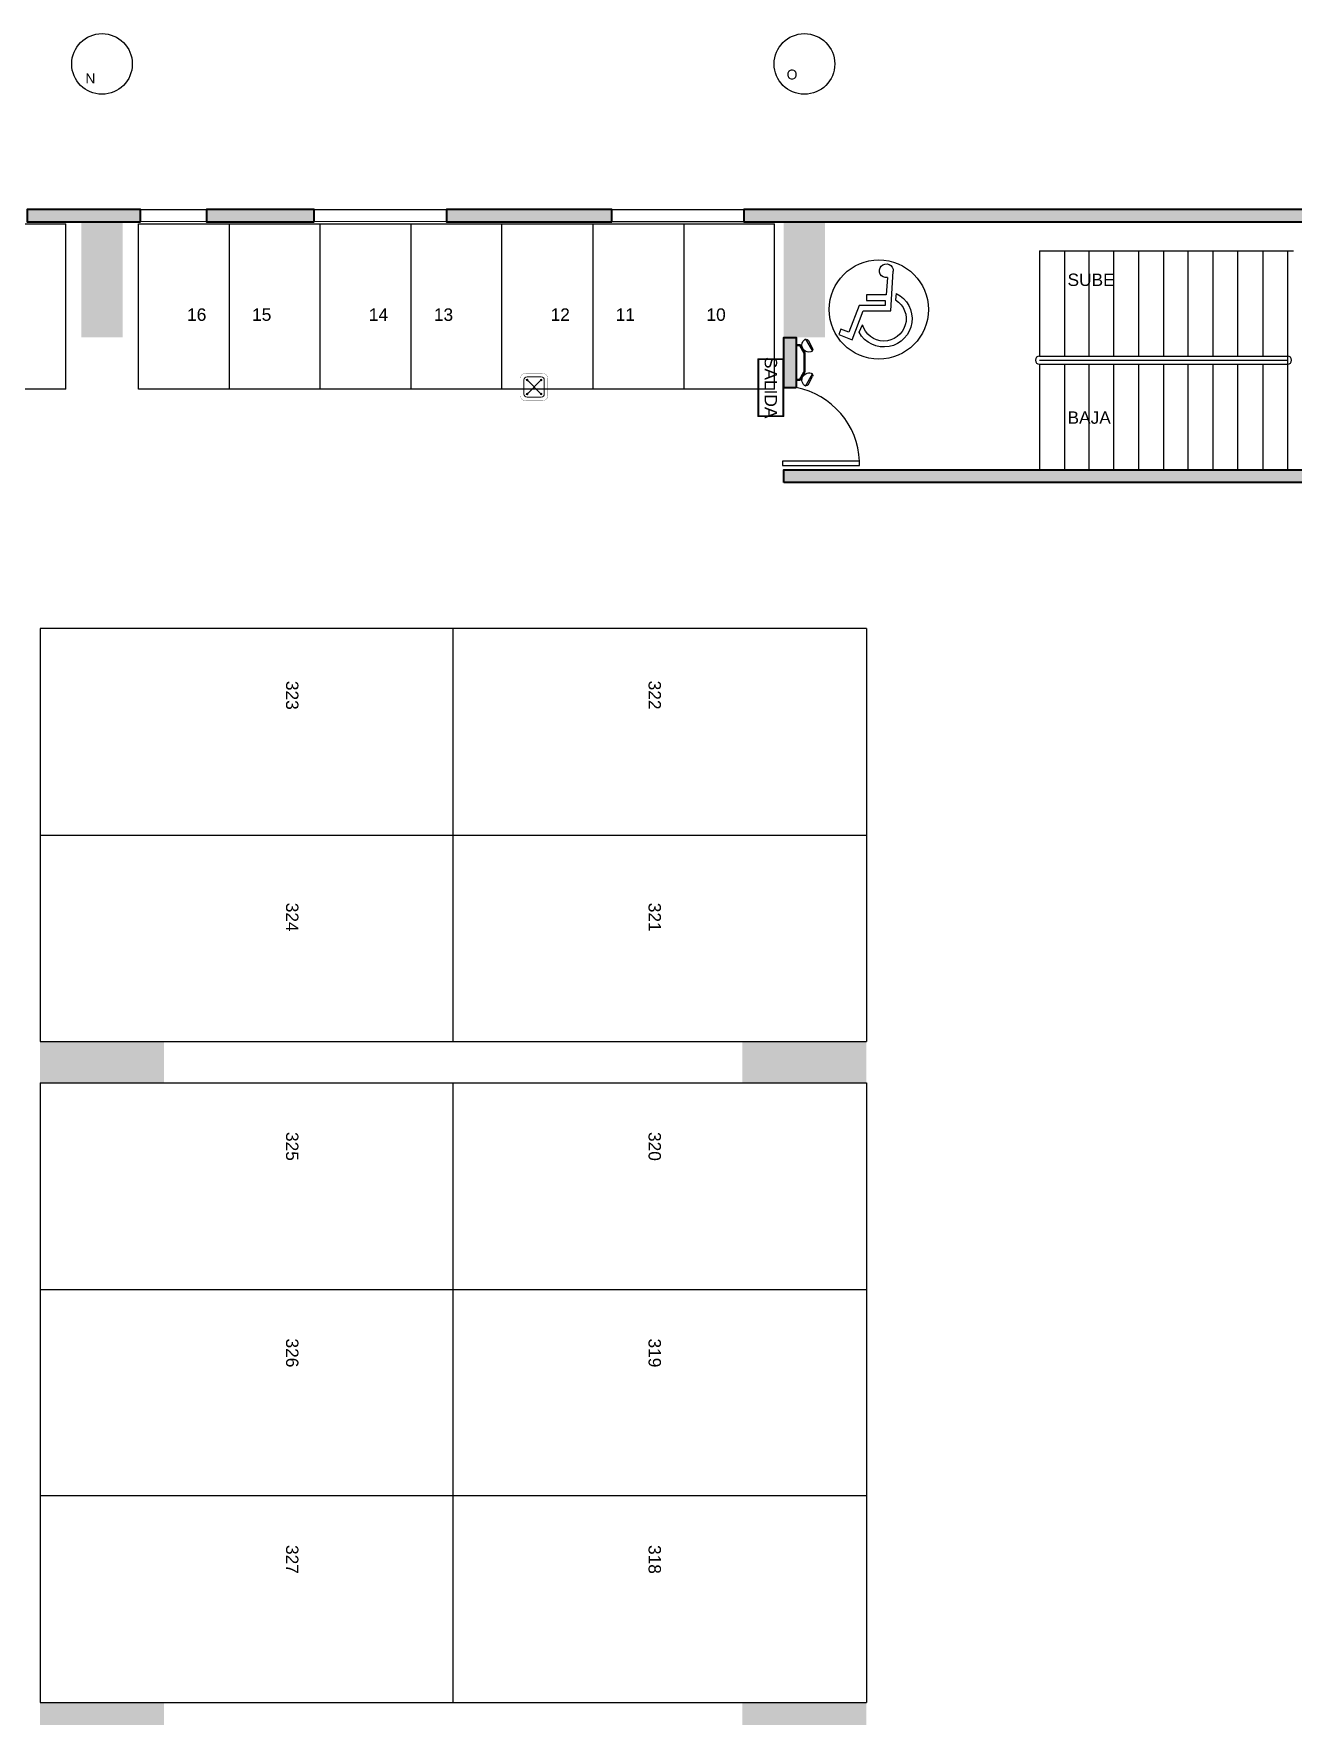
# Model space of a CAD drawing. Header units: millimetres. Extents: x -967 to 876, y -355 to 681.
# Drawn here: x -57.51 to -42.27, y -303.95 to -283.58 of the extents above; entities that cross this region are included whole.
import ezdxf
from ezdxf.lldxf.tags import DXFTag

# ---------------------------------------------------------------- set-up
doc = ezdxf.new("R2010")
doc.units = ezdxf.units.MM
doc.linetypes.add('LÍNEAS_OCULTASX2', pattern=[0.75, 0.5, -0.25])
doc.layers.add('-auxiliar', color=190, linetype='Continuous', plot=False)
for name, color, linetype in [('-CN-GYD-ILUMINACION-EM', 1, 'Continuous'), ('-CN-GYD-TEXTOS', 7, 'Continuous'), ('-parquead', 8, 'Continuous'), ('A-HATCH CONCRETO', 8, 'Continuous'), ('AREA PARQUEO', 8, 'Continuous'), ('GG_PISO 3', 8, 'Continuous'), ('JCA_HATCH 254', 252, 'Continuous'), ('LUMINARIA DE EMERGENCIA', 1, 'Continuous'), ('TEXTO 3', 3, 'Continuous'), ('Textos-espacios', 8, 'Continuous')]:
    doc.layers.add(name, color=color, linetype=linetype)
for name, color, linetype, lineweight in [('-CN-GYD-TUBERÍA TOMACORRIENTE', 5, 'Continuous', 5), ('-CN-GYD-TUBERÍA TOMACORRIENTE PVC', 86, 'Continuous', 18), ('L', 7, 'Continuous', 15), ('Muro', 9, 'Continuous', 40), ('Vidrio', 8, 'Continuous', 30)]:
    doc.layers.add(name, color=color, linetype=linetype, lineweight=lineweight)
doc.styles.add('GYD', font='arial.ttf', dxfattribs={"height": 2.5})
doc.styles.get("Standard").update_dxf_attribs({"font": 'arial.ttf'})
doc.styles.add('style2', font='arial.ttf', dxfattribs={"width": 1.5})
tags = doc.linetypes.add('AiX_LINE', pattern='A,0.5,-0.2,["AiX",Standard,S=0.1,R=0,X=-0.1,Y=-0.05],-0.25', length=0.95).pattern_tags.tags
tags[6] = DXFTag(74, 10)
pattern_1 = [(0, (0, 0), (0, 6.985), [5.08, -1.905]), (90, (0, 0), (-6.985, 4e-16), [5.08, -1.905])]

# ---------------------------------------------------------------- blocks, each defined once
blk = doc.blocks.new('Caja de paso')
at = {"layer": '-CN-GYD-TUBERÍA TOMACORRIENTE PVC', "const_width": 0.00173}
blk.add_lwpolyline([(-0.111, 0.067), (-0.111, -0.067, 0.414214), (-0.067, -0.111), (0.067, -0.111, 0.414214), (0.111, -0.067), (0.111, 0.067, 0.414214), (0.067, 0.111), (-0.067, 0.111, 0.414214)], format="xyb", close=True, dxfattribs=at)
at = {"layer": '-CN-GYD-TUBERÍA TOMACORRIENTE PVC'}
blk.add_lwpolyline([(-0.057, -0.082), (0.057, -0.082, 0.414214), (0.082, -0.057), (0.082, 0.057, 0.414214), (0.057, 0.082), (-0.057, 0.082, 0.414214), (-0.082, 0.057), (-0.082, -0.057, 0.414214)], format="xyb", close=True, dxfattribs=at)
at = {"layer": '-CN-GYD-TUBERÍA TOMACORRIENTE PVC', "linetype": 'LÍNEAS_OCULTASX2'}
for points in [[(-0.057, 0.057), (0.057, -0.057)], [(0.057, 0.057), (-0.057, -0.057)]]:
    blk.add_lwpolyline(points, dxfattribs=at)
at = {"layer": '-CN-GYD-TUBERÍA TOMACORRIENTE PVC'}
for centre in [(-0.057, 0.057), (0.057, 0.057), (-0.057, -0.057), (0.057, -0.057)]:
    blk.add_circle(centre, 0.00665, dxfattribs=at)
blk = doc.blocks.new('*U114')
at = {"layer": '-CN-GYD-ILUMINACION-EM', "ltscale": 0.3}
for p, q in [((-145, 270), (-200, 170)), ((-114, 285), (-197, 136)), ((-119, 277), (-119, 277)), ((-193, 144), (-193, 144)), ((-145, -270), (-200, -170)), ((-114, -285), (-197, -136)), ((-193, -144), (-193, -144)), ((-119, -277), (-119, -277))]:
    blk.add_line(p, q, dxfattribs=at)
at = {"layer": '-CN-GYD-ILUMINACION-EM'}
for p, q in [((0, 217), (-46, 217)), ((0, 207), (-40, 207)), ((0, -217), (0, 217)), ((-104, 116), (-104, -116)), ((-94, 114), (-94, -114)), ((-46, -217), (0, -217)), ((-40, -207), (0, -207))]:
    blk.add_line(p, q, dxfattribs=at)
for points in [[(-46, 217), (-104, 116)], [(-40, 207), (-94, 114)], [(-56, 199), (-70, 208)], [(-96, 130), (-110, 138)], [(-96, -130), (-110, -138)], [(-46, -217), (-104, -116)], [(-40, -207), (-94, -114)], [(-56, -199), (-70, -208)]]:
    blk.add_lwpolyline(points, dxfattribs=at)
at = {"layer": '-CN-GYD-ILUMINACION-EM', "ltscale": 0.3}
for centre, radius, start, end in [((-156, 211), 85.5, 240.9715, 60.9715), ((-128, 260), 19.1, 60.9715, 150.9715), ((-183, 161), 19.1, 150.9715, 240.9715), ((-183, -161), 19.1, 119.0285, 209.0285), ((-156, -211), 85.5, 299.0285, 119.0285), ((-128, -260), 19.1, 209.0285, 299.0285)]:
    blk.add_arc(centre, radius, start, end, dxfattribs=at)
at = {"layer": '-CN-GYD-TEXTOS', "style": 'GYD'}
blk.add_attdef('5', (-68, -406), '', height=125, rotation=90, dxfattribs=at)
blk = doc.blocks.new('Salida_3.8W')
h = blk.add_hatch()
h.set_pattern_fill('ANGLE', color=256)
h.set_pattern_definition(pattern_1)
h.paths.add_polyline_path([(0.434, -0.01), (0.434, 0.303), (-0.434, 0.303), (-0.434, -0.01)])
h.paths.add_polyline_path([(-0.424, 0), (-0.424, 0.293), (0.424, 0.293), (0.424, 0)], flags=16)
h = blk.add_hatch()
h.set_pattern_fill('ANGLE', color=256)
h.set_pattern_definition(pattern_1)
h.paths.add_polyline_path([(0.434, -0.01), (0.434, 0.303), (-0.434, 0.303), (-0.434, -0.01)])
h.paths.add_polyline_path([(-0.424, 0), (-0.424, 0.293), (0.424, 0.293), (0.424, 0)], flags=16)
at = {"layer": 'L'}
h = blk.add_hatch(dxfattribs=at)
h.set_pattern_fill('ANGLE', color=3)
h.set_pattern_definition([(0, (-44.6785, -37.2514), (0, 6.985), [5.08, -1.905]), (90, (-44.6785, -37.2514), (-6.985, 4e-16), [5.08, -1.905])])
h.paths.add_polyline_path([(0.434, -0.01), (0.434, 0.303), (-0.434, 0.303), (-0.434, -0.01)])
h.paths.add_polyline_path([(-0.424, 0), (-0.424, 0.293), (0.424, 0.293), (0.424, 0)], flags=16)
h = blk.add_hatch(color=3, dxfattribs=at)
h.paths.add_polyline_path([(0.434, -0.01), (0.434, 0.303), (-0.434, 0.303), (-0.434, -0.01)])
h.paths.add_polyline_path([(-0.424, 0), (-0.424, 0.293), (0.424, 0.293), (0.424, 0)], flags=16)
at = {"layer": 'L', "color": 3}
for points in [[(-0.434, 0.303), (0.434, 0.303), (0.434, -0.01), (-0.434, -0.01)], [(-0.424, 0.293), (0.424, 0.293), (0.424, 0), (-0.424, 0)]]:
    blk.add_lwpolyline(points, close=True, dxfattribs=at)
at = {"layer": 'L', "color": 3, "insert": (0, 0.146, 712.661), "char_height": 0.15, "width": 0.84839, "attachment_point": 5}
blk.add_mtext('\\pxqc;SALIDA', dxfattribs=at)
blk = doc.blocks.new('discap')
at = {"layer": 'TEXTO 3', "color": 0, "linetype": 'Continuous'}
for p, q in [((-179169, -277469), (-179154, -277610)), ((-178353, -278322), (-178426, -278155))]:
    blk.add_line(p, q, dxfattribs=at)
blk.add_lwpolyline([(-178974, -277120), (-178946, -277498), (-178511, -277498), (-178511, -277624), (-178926, -277624), (-178926, -277730), (-178352, -277730), (-178127, -278321), (-177953, -278254), (-177909, -278371), (-178198, -278488), (-178440, -277852), (-179047, -277852), (-179102, -276980)], dxfattribs=at)
for centre, radius, start, end in [((-178951, -276970), 152, 261.2603, 183.6697), ((-178897, -278025), 619, 116.0954, 331.345), ((-178897, -278025), 488, 121.7945, 344.571)]:
    blk.add_arc(centre, radius, start, end, dxfattribs=at)
blk = doc.blocks.new('A$C972f9415')
at = {"layer": 'A-HATCH CONCRETO', "ltscale": 0.03}
h = blk.add_hatch(color=256, dxfattribs=at)
h.dxf.hatch_style = 1
h.paths.add_polyline_path([(52.108, 57.896), (52.108, 58.046)], flags=17)
h.paths.add_polyline_path([(52.108, 57.896), (52.108, 58.046), (50.674, 58.046), (50.674, 57.896)])
h.paths.add_polyline_path([(49.074, 57.896), (49.074, 58.046), (48.306, 58.046), (48.306, 57.896), (47.106, 57.896), (47.106, 58.046), (46.299, 58.046), (46.299, 57.896)])
h.paths.add_polyline_path([(45.499, 57.896), (45.499, 58.046), (43.895, 58.046), (43.895, 57.896)])
h.paths.add_polyline_path([(42.295, 57.896), (42.295, 58.046), (32.53, 58.046), (32.53, 57.896)])
h.paths.add_polyline_path([(30.93, 57.896), (30.93, 58.046), (28.93, 58.046), (28.93, 57.896)])
h.paths.add_polyline_path([(27.33, 57.896), (27.33, 58.046), (26.028, 58.046), (26.028, 57.896)])
h.paths.add_polyline_path([(25.228, 57.896), (25.228, 58.046), (23.858, 58.046), (23.858, 57.896)])
h.paths.add_polyline_path([(23.058, 57.896), (23.058, 58.046), (21.257, 58.046), (21.257, 57.896)])
h.paths.add_polyline_path([(19.657, 57.897), (19.657, 58.047), (19.054, 58.046), (19.054, 57.896)])
h.paths.add_polyline_path([(17.854, 57.896), (17.854, 58.046), (14.654, 58.046), (14.654, 57.896)])
h.paths.add_polyline_path([(13.454, 57.896), (13.454, 58.046), (12.852, 58.046), (12.852, 57.896), (12.052, 57.898), (12.052, 58.046), (7.227, 58.046), (7.227, 57.896), (12.114, 57.898), (14.114, 57.896)])
at = {"layer": 'JCA_HATCH 254'}
h = blk.add_hatch(color=256, dxfattribs=at)
h.paths.add_polyline_path([(41.522, 54.742), (41.372, 54.742), (41.372, 57.896), (41.522, 57.896)])
h.paths.add_polyline_path([(33.013, 54.742), (33.013, 54.892), (41.372, 54.892), (41.372, 54.742)])
h.paths.add_polyline_path([(40.66, 54.892), (40.51, 54.892), (40.51, 56.496), (40.66, 56.496)])
h.paths.add_polyline_path([(33.163, 55.888), (33.013, 55.888), (33.013, 56.496), (33.163, 56.496)])
edge = h.paths.add_edge_path()
edge.add_line((40.51, 57.546), (40.51, 57.696))
edge.add_line((40.51, 57.696), (40.51, 57.546))
at = {"layer": '-auxiliar', "elevation": -201.258}
for points in [[(33.163, 55.888), (33.013, 55.888), (33.013, 56.496), (33.163, 56.496)], [(33.013, 54.742), (33.013, 54.892), (41.372, 54.892), (41.372, 54.742)]]:
    blk.add_lwpolyline(points, close=True, dxfattribs=at)
at = {"layer": '-parquead'}
for p, q in [((34.013, 52.971), (24.013, 52.971)), ((34.013, 52.971), (34.013, 47.971)), ((34.013, 47.471), (34.013, 39.971)), ((34.013, 42.471), (24.013, 42.471))]:
    blk.add_line(p, q, dxfattribs=at)
for points in [[(24.324, 55.871), (17.725, 55.871), (17.725, 57.871)], [(17.725, 57.871), (24.324, 57.871)], [(24.324, 55.871), (24.324, 57.871)], [(32.9, 55.871), (25.202, 55.871), (25.202, 57.871)], [(25.202, 57.871), (32.9, 57.871)], [(26.301, 57.871), (26.301, 55.871)], [(27.401, 55.871), (27.401, 57.871)], [(28.501, 57.871), (28.501, 55.871)], [(29.601, 55.871), (29.601, 57.871)], [(30.701, 57.871), (30.701, 55.871)], [(31.801, 57.871), (31.801, 55.871)], [(32.9, 55.871), (32.9, 57.871)], [(24.013, 52.971), (24.013, 47.971), (34.013, 47.971)], [(29.013, 47.971), (29.013, 52.971)], [(24.013, 50.471), (34.013, 50.471)], [(24.013, 47.471), (24.013, 39.971), (34.013, 39.971)], [(24.013, 47.471), (34.013, 47.471)], [(29.013, 39.971), (29.013, 47.471)], [(24.013, 44.971), (34.013, 44.971)]]:
    blk.add_lwpolyline(points, dxfattribs=at)
for points in [[(25.228, 58.046), (26.028, 58.046), (26.028, 57.896), (25.228, 57.898)], [(27.33, 58.046), (28.93, 58.046), (28.93, 57.896), (27.33, 57.898)], [(30.93, 58.045), (32.53, 58.046), (32.53, 57.896), (30.93, 57.897)]]:
    blk.add_lwpolyline(points, close=True, dxfattribs=at)
at = {"layer": 'AREA PARQUEO'}
for p, q in [((36.108, 57.546), (36.108, 56.271)), ((36.108, 57.546), (39.179, 57.546)), ((36.408, 57.546), (36.408, 56.271)), ((36.708, 56.271), (36.708, 57.546)), ((37.008, 56.271), (37.008, 57.546)), ((37.308, 56.271), (37.308, 57.546)), ((37.608, 57.546), (37.608, 56.271)), ((37.908, 56.271), (37.908, 57.546)), ((38.208, 56.271), (38.208, 57.546)), ((38.508, 56.271), (38.508, 57.546)), ((38.808, 57.546), (38.808, 56.271)), ((39.108, 57.546), (39.108, 54.892, -201.258)), ((36.108, 56.271), (39.108, 56.271)), ((36.108, 56.221), (39.108, 56.221)), ((36.108, 56.171), (39.108, 56.171)), ((36.108, 56.171), (36.108, 54.892)), ((36.408, 56.171), (36.408, 54.892)), ((36.708, 54.892), (36.708, 56.171)), ((37.008, 54.892), (37.008, 56.171)), ((37.308, 54.892), (37.308, 56.171)), ((37.608, 56.171), (37.608, 54.892)), ((37.908, 54.892), (37.908, 56.171)), ((38.208, 54.892), (38.208, 56.171)), ((38.508, 54.892), (38.508, 56.171)), ((38.808, 56.171), (38.808, 54.892))]:
    blk.add_line(p, q, dxfattribs=at)
at = {"layer": 'AREA PARQUEO', "color": 252}
blk.add_circle((34.163, 56.834), 0.6, dxfattribs=at)
at = {"layer": 'AREA PARQUEO'}
for centre, start, end in [((36.108, 56.221), 90, 270), ((39.108, 56.221), 270, 90)]:
    blk.add_arc(centre, 0.05, start, end, dxfattribs=at)
at = {"layer": 'Muro'}
for points in [[(25.227, 57.897), (25.227, 58.047), (23.858, 58.046), (23.858, 57.896)], [(27.33, 57.896), (27.33, 58.046), (26.028, 58.046), (26.028, 57.896)], [(30.93, 57.896), (30.93, 58.046), (28.93, 58.046), (28.93, 57.896)], [(42.295, 57.896), (42.295, 58.046), (32.53, 58.046), (32.53, 57.896)], [(33.163, 55.888), (33.013, 55.888), (33.013, 56.496), (33.163, 56.496)], [(33.013, 54.742), (33.013, 54.892), (41.372, 54.892), (41.372, 54.742)]]:
    blk.add_lwpolyline(points, close=True, dxfattribs=at)
at = {"layer": 'Vidrio'}
blk.add_lwpolyline([(32.997, 54.997), (32.997, 54.947), (33.929, 54.947), (33.929, 54.997)], close=True, dxfattribs=at)
blk.add_arc((32.986, 54.962), 0.943, 2.113, 79.2257, dxfattribs=at)
at = {"layer": 'AREA PARQUEO', "color": 252, "xscale": -0.00055120696621, "yscale": 0.00055120696621, "zscale": 0.0005512069662100001, "rotation": 359.999999975327}
blk.add_blockref('discap', (-64.385, 209.971), dxfattribs=at)
at = {"layer": 'Textos-espacios', "char_height": 0.15}
for s, width, insert, attachment_point, rotation in [('16', 0.89145, (26.025, 56.848), 3, 0), ('15', 0.89145, (26.578, 56.848), 1, 360), ('14', 0.89145, (28.224, 56.848), 3, 0), ('13', 0.89145, (28.778, 56.848), 1, 360), ('12', 0.89145, (30.424, 56.848), 3, 0), ('11', 0.89145, (30.978, 56.848), 1, 360), ('10', 0.89145, (32.077, 56.848), 1, 360), ('323', 1.47717, (27.139, 52.338), 1, 270), ('322', 1.21675, (31.526, 52.341), 1, 270), ('324', 1.47717, (27.139, 49.652), 1, 270), ('321', 1.21675, (31.526, 49.652), 1, 270), ('325', 1.47717, (27.139, 46.877), 1, 270), ('320', 1.21675, (31.526, 46.877), 1, 270), ('326', 1.34839, (27.139, 44.377), 1, 270), ('319', 1.44433, (31.526, 44.377), 1, 270), ('327', 1.46632, (27.139, 41.877), 1, 270), ('318', 1.32926, (31.526, 41.877), 1, 270)]:
    blk.add_mtext_dynamic_manual_height_columns(s, width=width, gutter_width=5, heights=[0], dxfattribs=dict(at, insert=insert, attachment_point=attachment_point, rotation=rotation))

msp = doc.modelspace()

# ---------------------------------------------------------------- hatches: boundary and pattern name
at = {"layer": 'GG_PISO 3', "ltscale": 0.03}
h = msp.add_hatch(color=256, dxfattribs=at)
h.dxf.hatch_style = 1
h.paths.add_polyline_path([(-29.341, -285.853), (-29.341, -285.703)], flags=17)
h.paths.add_polyline_path([(-29.341, -285.853), (-29.341, -285.703), (-30.774, -285.703), (-30.774, -285.853)])
h.paths.add_polyline_path([(-32.374, -285.853), (-32.374, -285.703), (-33.143, -285.703), (-33.143, -285.853), (-34.343, -285.853), (-34.343, -285.703), (-35.149, -285.703), (-35.149, -285.853)])
h.paths.add_polyline_path([(-35.949, -285.853), (-35.949, -285.703), (-37.553, -285.703), (-37.553, -285.853)])
h.paths.add_polyline_path([(-39.153, -285.853), (-39.153, -285.703), (-48.918, -285.703), (-48.918, -285.853)])
h.paths.add_polyline_path([(-50.518, -285.853), (-50.518, -285.703), (-52.518, -285.703), (-52.518, -285.853)])
h.paths.add_polyline_path([(-54.118, -285.853), (-54.118, -285.703), (-55.42, -285.703), (-55.42, -285.853)])
h.paths.add_polyline_path([(-56.22, -285.853), (-56.22, -285.703), (-57.59, -285.703), (-57.59, -285.853)])
h.paths.add_polyline_path([(-58.39, -285.853), (-58.39, -285.703), (-60.191, -285.703), (-60.191, -285.853)])
h.paths.add_polyline_path([(-61.791, -285.852), (-61.791, -285.702), (-62.395, -285.703), (-62.395, -285.853)])
h.paths.add_polyline_path([(-63.595, -285.853), (-63.595, -285.703), (-66.795, -285.703), (-66.795, -285.853)])
h.paths.add_polyline_path([(-67.995, -285.853), (-67.995, -285.703), (-68.596, -285.703), (-68.596, -285.853), (-69.396, -285.851), (-69.396, -285.703), (-74.221, -285.703), (-74.221, -285.853), (-69.334, -285.851), (-67.335, -285.853)])
at = {"layer": 'GG_PISO 3'}
h = msp.add_hatch(color=256, dxfattribs=at)
h.paths.add_polyline_path([(-71.637, -286.253), (-71.637, -285.753), (-72.336, -285.753), (-72.336, -286.253)])
h.paths.add_polyline_path([(-29.34, -286.253), (-29.34, -285.753), (-30.041, -285.753), (-30.041, -286.253)])
h.paths.add_polyline_path([(-36.039, -286.253), (-36.039, -285.753), (-36.739, -285.753), (-36.739, -286.253)])
h.paths.add_polyline_path([(-56.436, -287.253), (-56.936, -287.253), (-56.936, -285.753), (-56.436, -285.753)])
h.paths.add_polyline_path([(-63.936, -287.253), (-64.436, -287.253), (-64.436, -285.753), (-63.936, -285.753)])
h.paths.add_polyline_path([(-40.438, -287.253), (-40.938, -287.253), (-40.938, -285.753), (-40.438, -285.753)])
h.paths.add_polyline_path([(-47.936, -287.253), (-48.436, -287.253), (-48.436, -285.753), (-47.936, -285.753)])
h.paths.add_polyline_path([(-71.836, -296.328), (-71.837, -295.728), (-72.336, -295.728), (-72.335, -296.328)])
h.paths.add_polyline_path([(-29.34, -296.328), (-29.34, -295.728), (-29.84, -295.728), (-29.84, -296.328)])
h.paths.add_polyline_path([(-36.141, -296.278), (-36.141, -295.778), (-36.84, -295.778), (-36.84, -296.278)])
h.paths.add_polyline_path([(-39.938, -295.778), (-39.938, -296.278), (-41.438, -296.278), (-41.438, -295.778)])
h.paths.add_polyline_path([(-55.936, -295.778), (-55.936, -296.278), (-57.436, -296.278), (-57.436, -295.778)])
h.paths.add_polyline_path([(-48.936, -295.778), (-48.936, -296.278), (-47.436, -296.278), (-47.436, -295.778)])
h.paths.add_polyline_path([(-64.936, -295.778), (-64.936, -296.278), (-63.436, -296.278), (-63.436, -295.778)])
h.paths.add_polyline_path([(-71.836, -304.327), (-71.836, -303.727), (-72.335, -303.728), (-72.335, -304.328)])
h.paths.add_polyline_path([(-29.34, -304.328), (-29.34, -303.728), (-29.84, -303.728), (-29.84, -304.328)])
h.paths.add_polyline_path([(-36.141, -304.278), (-36.141, -303.778), (-36.74, -303.778), (-36.74, -304.278)])
h.paths.add_polyline_path([(-39.938, -303.778), (-39.938, -304.278), (-41.438, -304.278), (-41.438, -303.778)])
h.paths.add_polyline_path([(-55.936, -303.778), (-55.936, -304.278), (-57.436, -304.278), (-57.436, -303.778)])
h.paths.add_polyline_path([(-48.936, -303.778), (-48.936, -304.278), (-47.436, -304.278), (-47.436, -303.778)])
h.paths.add_polyline_path([(-64.936, -303.778), (-64.936, -304.278), (-63.436, -304.278), (-63.436, -303.778)])
h.paths.add_polyline_path([(-71.833, -314.428), (-71.837, -313.828), (-72.336, -313.828), (-72.332, -314.428)])
h.paths.add_polyline_path([(-29.341, -314.427), (-29.34, -313.827), (-29.84, -313.827), (-29.841, -314.427)])
h.paths.add_polyline_path([(-36.141, -314.378), (-36.141, -313.878), (-36.74, -313.878), (-36.74, -314.378)])
h.paths.add_polyline_path([(-39.938, -313.878), (-39.938, -314.378), (-41.438, -314.378), (-41.438, -313.878)])
h.paths.add_polyline_path([(-55.936, -313.878), (-55.936, -314.378), (-57.436, -314.378), (-57.436, -313.878)])
h.paths.add_polyline_path([(-48.936, -313.878), (-48.936, -314.378), (-47.436, -314.378), (-47.436, -313.878)])
h.paths.add_polyline_path([(-64.936, -313.878), (-64.936, -314.378), (-63.436, -314.378), (-63.436, -313.878)])
h.paths.add_polyline_path([(-29.339, -322.423), (-29.34, -321.828), (-29.841, -321.827), (-29.84, -322.423)])
h.paths.add_polyline_path([(-36.04, -322.378), (-36.04, -321.878), (-36.739, -321.878), (-36.739, -322.378)])
h.paths.add_polyline_path([(-71.637, -322.378), (-71.637, -321.878), (-72.336, -321.878), (-72.336, -322.378)])
h.paths.add_polyline_path([(-39.938, -321.878), (-39.938, -322.378), (-41.438, -322.378), (-41.438, -321.878)])
h.paths.add_polyline_path([(-55.936, -321.878), (-55.936, -322.378), (-57.436, -322.378), (-57.436, -321.878)])
h.paths.add_polyline_path([(-48.936, -321.878), (-48.936, -322.378), (-47.436, -322.378), (-47.436, -321.878)])
h.paths.add_polyline_path([(-64.936, -321.878), (-64.936, -322.378), (-63.436, -322.378), (-63.436, -321.878)])
h.paths.add_polyline_path([(-29.344, -332.102), (-29.339, -331.502), (-29.84, -331.503), (-29.845, -332.103)])
h.paths.add_polyline_path([(-36.04, -332.053), (-36.04, -331.553), (-36.739, -331.553), (-36.739, -332.053)])
h.paths.add_polyline_path([(-47.936, -333.053), (-47.936, -331.553), (-48.436, -331.553), (-48.436, -333.053)])
h.paths.add_polyline_path([(-71.637, -332.053), (-71.637, -331.553), (-72.336, -331.553), (-72.336, -332.053)])
h.paths.add_polyline_path([(-41.833, -331.553), (-40.333, -331.553), (-40.333, -332.053), (-41.833, -332.053)])
h.paths.add_polyline_path([(-63.936, -333.053), (-63.936, -331.553), (-64.436, -331.553), (-64.436, -333.053)])
h.paths.add_polyline_path([(-56.436, -333.053), (-56.436, -331.553), (-56.936, -331.553), (-56.936, -333.053)])
h.paths.add_polyline_path([(-29.34, -340.078), (-29.34, -339.578), (-30.04, -339.578), (-30.04, -340.078)])
h.paths.add_polyline_path([(-35.94, -340.078), (-35.94, -339.578), (-36.64, -339.578), (-36.64, -340.078)])
h.paths.add_polyline_path([(-71.636, -340.078), (-71.636, -339.578), (-72.336, -339.578), (-72.336, -340.078)])
h.paths.add_polyline_path([(-40.938, -340.078), (-40.938, -337.678), (-40.438, -337.678), (-40.438, -340.078)])
h.paths.add_polyline_path([(-48.436, -337.678), (-48.436, -340.078), (-47.936, -340.078), (-47.936, -337.678)])
h.paths.add_polyline_path([(-56.936, -337.678), (-56.936, -340.078), (-56.436, -340.078), (-56.436, -337.678)])
h.paths.add_polyline_path([(-63.936, -337.678), (-63.936, -340.078), (-64.436, -340.078), (-64.436, -337.678)])
h = msp.add_hatch(color=256, dxfattribs=at)
h.paths.add_polyline_path([(-39.926, -289.007), (-40.076, -289.007), (-40.076, -285.853), (-39.926, -285.853)])
h.paths.add_polyline_path([(-48.436, -289.007), (-48.436, -288.857), (-40.076, -288.857), (-40.076, -289.007)])
h.paths.add_polyline_path([(-40.788, -288.857), (-40.938, -288.857), (-40.938, -287.253), (-40.788, -287.253)])
h.paths.add_polyline_path([(-48.286, -287.861), (-48.436, -287.861), (-48.436, -287.253), (-48.286, -287.253)])
edge = h.paths.add_edge_path()
edge.add_line((-40.938, -286.203), (-40.938, -286.053))
edge.add_line((-40.938, -286.053), (-40.938, -286.203))

# ---------------------------------------------------------------- linework, layer by layer
at = {"layer": 'GG_PISO 3', "linetype": 'Continuous'}
for centre in [(-56.686, -283.942), (-48.186, -283.942)]:
    msp.add_circle(centre, 0.367, dxfattribs=at)

# ---------------------------------------------------------------- block references
at = {"layer": '-CN-GYD-TUBERÍA TOMACORRIENTE', "linetype": 'AiX_LINE', "ltscale": 15, "xscale": 1.5, "yscale": 1.5, "zscale": 45.18280937220077}
msp.add_blockref('Caja de paso', (-51.457, -287.853), dxfattribs=at)
msp.add_blockref('A$C972f9415', (-81.448, -343.749))
at = {"layer": 'L', "xscale": 0.8, "rotation": 270}
msp.add_blockref('Salida_3.8W', (-48.739, -287.861), dxfattribs=at)
at = {"layer": 'LUMINARIA DE EMERGENCIA', "linetype": 'Continuous', "ltscale": 10, "xscale": -0.001, "yscale": 0.001, "zscale": 0.001}
msp.add_blockref('*U114', (-48.286, -287.557), dxfattribs=at)

# ---------------------------------------------------------------- texts
at = {"layer": 'GG_PISO 3', "style": 'style2'}
msp.add_text('N', height=0.12, rotation=0.0293, dxfattribs=at).set_placement((-56.887, -284.177))
msp.add_text('O', height=0.12, dxfattribs=at).set_placement((-48.401, -284.13))
at = {"layer": 'GG_PISO 3', "char_height": 0.15}
for s, width, insert, attachment_point, rotation in [('SUBE', 0.89145, (-45.002, -286.48), 1, 360), ('16', 0.89145, (-55.424, -286.902), 3, 0), ('15', 0.89145, (-54.87, -286.902), 1, 360), ('14', 0.89145, (-53.224, -286.902), 3, 0), ('13', 0.89145, (-52.67, -286.902), 1, 360), ('12', 0.89145, (-51.024, -286.902), 3, 0), ('11', 0.89145, (-50.471, -286.902), 1, 360), ('10', 0.89145, (-49.371, -286.902), 1, 360), ('BAJA', 0.89145, (-45.002, -288.148), 1, 360), ('323', 1.47717, (-54.309, -291.411), 1, 270), ('322', 1.21675, (-49.922, -291.408), 1, 270), ('324', 1.47717, (-54.309, -294.097), 1, 270), ('321', 1.21675, (-49.922, -294.097), 1, 270), ('325', 1.47717, (-54.309, -296.872), 1, 270), ('320', 1.21675, (-49.922, -296.872), 1, 270), ('326', 1.34839, (-54.309, -299.372), 1, 270), ('319', 1.44433, (-49.922, -299.372), 1, 270), ('327', 1.46632, (-54.309, -301.872), 1, 270), ('318', 1.32926, (-49.922, -301.872), 1, 270)]:
    msp.add_mtext_dynamic_manual_height_columns(s, width=width, gutter_width=5, heights=[0], dxfattribs=dict(at, insert=insert, attachment_point=attachment_point, rotation=rotation))

doc.saveas('drawing.dxf')
